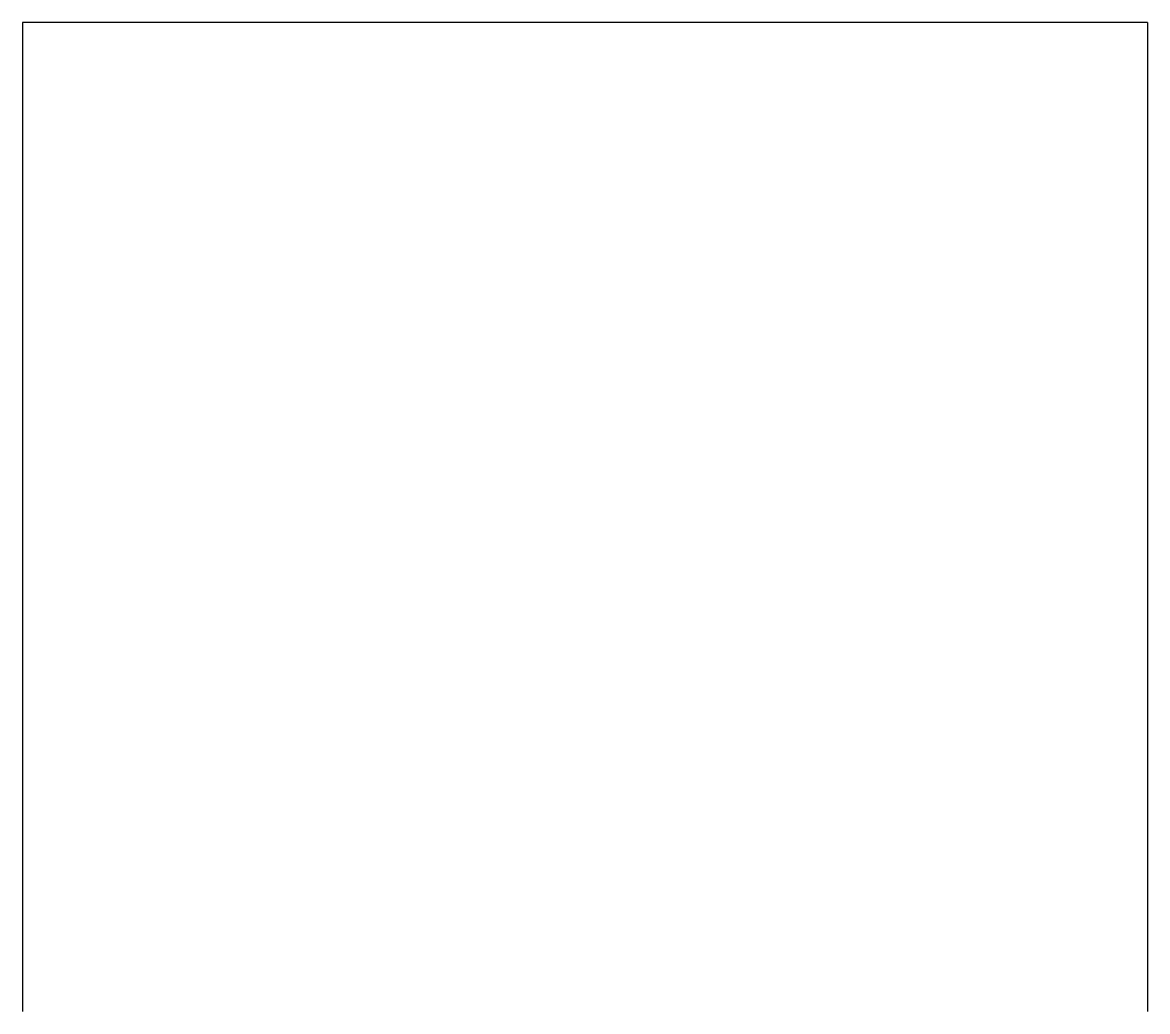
# Model space of a CAD drawing. Header units: inches. Extents: x -121 to 39, y 11 to 151.
import ezdxf

# ---------------------------------------------------------------- set-up
doc = ezdxf.new("R2010")
doc.units = ezdxf.units.IN
doc.header["$MEASUREMENT"] = 0

msp = doc.modelspace()

# ---------------------------------------------------------------- linework, layer by layer
for p, q in [((39.49, 151.38, 0.01), (-120.51, 151.38)), ((-120.51, 151.38), (-120.51, 10.7)), ((39.49, 151.38, 0.01), (39.49, 10.7, 0.01))]:
    msp.add_line(p, q)

doc.saveas('drawing.dxf')
